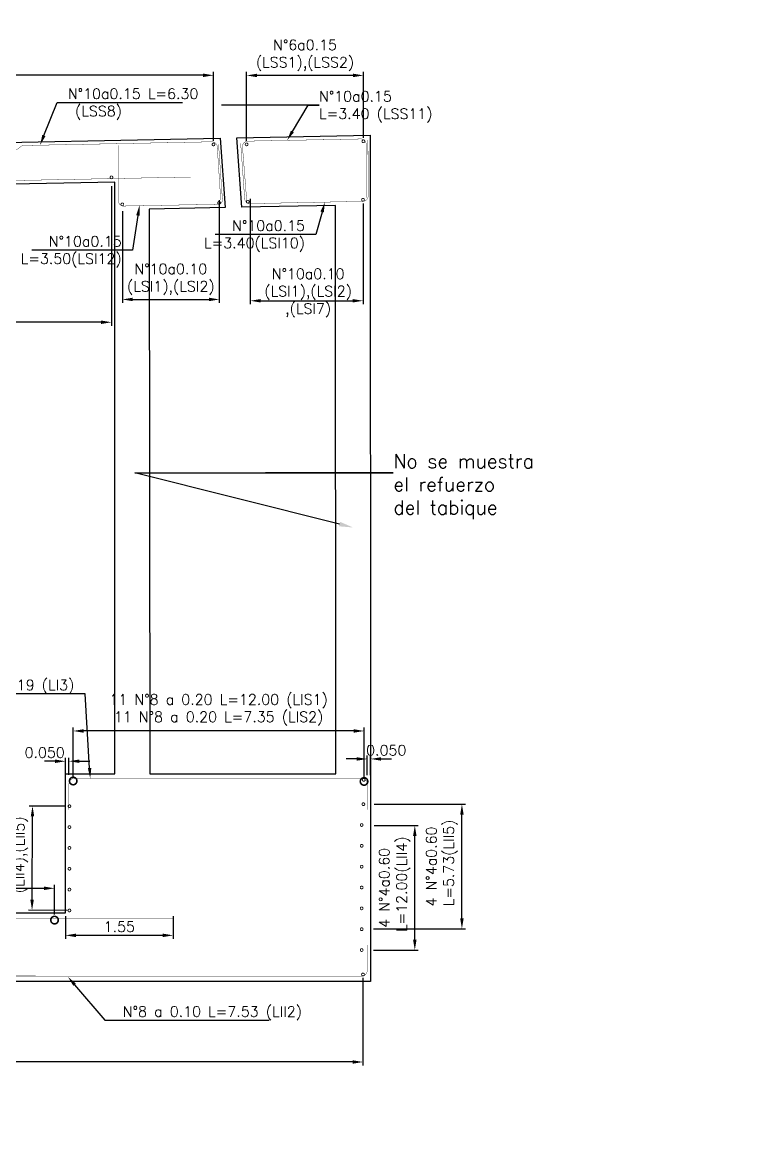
# Model space of a CAD drawing. Header units: metres. Extents: x 1080594 to 1081411, y 976871 to 977162.
# Drawn here: x 1081174.27 to 1081184.54, y 977090.35 to 977106.36 of the extents above; entities that cross this region are included whole.
import ezdxf
from ezdxf import colors
from ezdxf.entities.mleader import LeaderData, LeaderLine
from ezdxf.math import Vec2, Vec3

# ---------------------------------------------------------------- set-up
doc = ezdxf.new("R2010")
doc.units = ezdxf.units.M
doc.header["$LTSCALE"] = 25.4
doc.linetypes.add('DASHDOT', pattern=[1, 0.5, -0.25, 0, -0.25])
for name, color, linetype in [('CONTRAPESO', 3, 'Continuous'), ('DIMCONTRAPESO', 1, 'Continuous'), ('EJE-D', 11, 'DASHDOT'), ('REF', 6, 'Continuous')]:
    doc.layers.add(name, color=color, linetype=linetype)
doc.layers.add('COTA', color=1, linetype='Continuous', lineweight=30)
doc.layers.add('COTACIM', color=20, linetype='Continuous', lineweight=5)
doc.styles.add('romans', font='romans.shx')
doc.dimstyles.new('Copy 75', dxfattribs={"dimtxt": 0.15, "dimasz": 0.15, "dimexe": 0.05, "dimexo": 0.05, "dimgap": 0.05, "dimtad": 1, "dimzin": 0, "dimdsep": 46, "dimtxsty": 'romans', "dimcen": 0.002, "dimclrd": 1, "dimclre": 1, "dimclrt": 3, "dimadec": 4, "dimazin": 0, "dimtfac": 1, "dimtofl": 0, "dimtmove": 1, "dimatfit": 3, "dimfxl": 1, "dimtolj": 1, "dimtzin": 0, "dimarcsym": 1})

# ---------------------------------------------------------------- blocks, each defined once
blk = doc.blocks.new('*D648')
at = {"layer": 'COTA', "color": 1, "lineweight": -2, "transparency": 16777216}
for p, q in [((1081165.836980161, 977103.8827834363), (1081165.836980161, 977101.9919630118)), ((1081175.557032735, 977104.0003830236), (1081175.557032735, 977101.9919630118)), ((1081175.407032735, 977102.0419630118), (1081165.98698016, 977102.0419630118))]:
    blk.add_line(p, q, dxfattribs=at)
at = {"layer": 'COTA', "color": 1, "transparency": 16777216}
for points in [[(1081165.98698016, 977102.0669630119), (1081165.98698016, 977102.0169630118), (1081165.836980161, 977102.0419630118)], [(1081175.407032735, 977102.0669630119), (1081175.407032735, 977102.0169630118), (1081175.557032735, 977102.0419630118)]]:
    blk.add_solid(points, dxfattribs=at)
at = {"layer": 'Defpoints', "color": 0, "transparency": 16777216}
for p in [(1081175.557032735, 977104.0503830237), (1081165.836980161, 977103.9327834364), (1081165.836980161, 977102.0419630118)]:
    blk.add_point(p, dxfattribs=at)
at = {"layer": 'COTA', "color": 3, "transparency": 16777216, "insert": (1081170.697006448, 977102.2062487261), "char_height": 0.15, "attachment_point": 5, "style": 'romans'}
blk.add_mtext('\\A1;114 N°8 a 0.15L=12.00 (LSI13)', dxfattribs=at)
blk = doc.blocks.new('*D649')
at = {"layer": 'COTA', "color": 1, "lineweight": -2, "transparency": 16777216}
for p, q in [((1081164.355591971, 977104.3987307097), (1081164.355591971, 977105.6467451412)), ((1081177.025418404, 977104.6519768654), (1081177.025418404, 977105.6467451412)), ((1081176.875418404, 977105.5967451412), (1081164.505591971, 977105.5967451412))]:
    blk.add_line(p, q, dxfattribs=at)
at = {"layer": 'COTA', "color": 1, "transparency": 16777216}
for points in [[(1081164.505591971, 977105.6217451412), (1081164.505591971, 977105.5717451412), (1081164.355591971, 977105.5967451412)], [(1081176.875418404, 977105.6217451412), (1081176.875418404, 977105.5717451412), (1081177.025418404, 977105.5967451412)]]:
    blk.add_solid(points, dxfattribs=at)
at = {"layer": 'Defpoints', "color": 0, "transparency": 16777216}
for p in [(1081164.355591971, 977105.5967451412), (1081177.025418404, 977104.6019768653), (1081164.355591971, 977104.3487307096)]:
    blk.add_point(p, dxfattribs=at)
at = {"layer": 'COTA', "color": 3, "transparency": 16777216, "insert": (1081170.690505187, 977105.7610308555), "char_height": 0.15, "attachment_point": 5, "style": 'romans'}
blk.add_mtext('\\A1;115 N°6 a 0.15 (LSS1),(LSS2)', dxfattribs=at)
blk = doc.blocks.new('*D662')
at = {"layer": 'COTA', "color": 1, "lineweight": -2, "transparency": 16777216}
for p, q in [((1081177.502361016, 977104.6526551311), (1081177.502361016, 977105.644925266)), ((1081179.183367409, 977104.6967423817), (1081179.183367409, 977105.644925266)), ((1081179.033367409, 977105.594925266), (1081177.652361016, 977105.594925266))]:
    blk.add_line(p, q, dxfattribs=at)
at = {"layer": 'COTA', "color": 1, "transparency": 16777216}
for points in [[(1081177.652361016, 977105.619925266), (1081177.652361016, 977105.569925266), (1081177.502361016, 977105.594925266)], [(1081179.033367409, 977105.619925266), (1081179.033367409, 977105.569925266), (1081179.183367409, 977105.594925266)]]:
    blk.add_solid(points, dxfattribs=at)
at = {"layer": 'Defpoints', "color": 0, "transparency": 16777216}
for p in [(1081177.502361016, 977105.594925266), (1081177.502361016, 977104.602655131), (1081179.183367409, 977104.6467423816)]:
    blk.add_point(p, dxfattribs=at)
at = {"layer": 'COTA', "color": 3, "transparency": 16777216, "insert": (1081178.342864213, 977105.8842109803), "char_height": 0.15, "attachment_point": 5, "style": 'romans'}
blk.add_mtext('\\A1;N°6a0.15\\P(LSS1),(LSS2)', dxfattribs=at)
blk = doc.blocks.new('*D619')
at = {"layer": 'Defpoints', "color": 0, "transparency": 16777216}
for p in [(1081179.286980596, 977094.796887568), (1081179.92283623, 977094.796887568), (1081179.280630596, 977093.0026706555)]:
    blk.add_point(p, dxfattribs=at)
at = {"layer": 'DIMCONTRAPESO', "color": 1, "lineweight": -2, "transparency": 16777216}
for p, q in [((1081179.336980596, 977094.796887568), (1081179.97283623, 977094.796887568)), ((1081179.92283623, 977093.1526706555), (1081179.92283623, 977094.646887568)), ((1081179.330630596, 977093.0026706555), (1081179.97283623, 977093.0026706555))]:
    blk.add_line(p, q, dxfattribs=at)
at = {"layer": 'DIMCONTRAPESO', "color": 1, "transparency": 16777216}
for points in [[(1081179.89783623, 977094.646887568), (1081179.94783623, 977094.646887568), (1081179.92283623, 977094.796887568)], [(1081179.89783623, 977093.1526706555), (1081179.94783623, 977093.1526706555), (1081179.92283623, 977093.0026706555)]]:
    blk.add_solid(points, dxfattribs=at)
at = {"layer": 'DIMCONTRAPESO', "color": 3, "transparency": 16777216, "insert": (1081179.633550516, 977093.8997791117), "char_height": 0.15, "attachment_point": 5, "rotation": 90, "style": 'romans'}
blk.add_mtext('\\A1;4 N°4a0.60\\P L=12.00(LII4)', dxfattribs=at)
blk = doc.blocks.new('*D620')
at = {"layer": 'Defpoints', "color": 0, "transparency": 16777216}
for p in [(1081179.286583937, 977095.1038016861), (1081180.600879565, 977095.1038016861), (1081179.280233937, 977093.3095847736)]:
    blk.add_point(p, dxfattribs=at)
at = {"layer": 'DIMCONTRAPESO', "color": 1, "lineweight": -2, "transparency": 16777216}
for p, q in [((1081179.336583937, 977095.1038016861), (1081180.650879565, 977095.1038016861)), ((1081180.600879565, 977093.4595847736), (1081180.600879565, 977094.9538016861)), ((1081179.330233937, 977093.3095847736), (1081180.650879565, 977093.3095847736))]:
    blk.add_line(p, q, dxfattribs=at)
at = {"layer": 'DIMCONTRAPESO', "color": 1, "transparency": 16777216}
for points in [[(1081180.575879565, 977094.9538016861), (1081180.625879565, 977094.9538016861), (1081180.600879565, 977095.1038016861)], [(1081180.575879565, 977093.4595847736), (1081180.625879565, 977093.4595847736), (1081180.600879565, 977093.3095847736)]]:
    blk.add_solid(points, dxfattribs=at)
at = {"layer": 'DIMCONTRAPESO', "color": 3, "transparency": 16777216, "insert": (1081180.311593851, 977094.2066932298), "char_height": 0.15, "attachment_point": 5, "rotation": 90, "style": 'romans'}
blk.add_mtext('\\A1;4 N°4a0.60\\P L=5.73(LII5)', dxfattribs=at)
blk = doc.blocks.new('*D622')
at = {"layer": 'COTA', "color": 1, "lineweight": -2, "transparency": 16777216}
for p, q in [((1081177.554725263, 977103.8188965403), (1081177.554682912, 977102.3007645247)), ((1081179.178371608, 977103.753390888), (1081179.178331082, 977102.3007192295)), ((1081177.704684307, 977102.3507603401), (1081179.028332478, 977102.3507234141))]:
    blk.add_line(p, q, dxfattribs=at)
at = {"layer": 'COTA', "color": 1, "transparency": 16777216}
for points in [[(1081177.704685004, 977102.3757603401), (1081177.704683609, 977102.3257603401), (1081177.554684307, 977102.3507645248)], [(1081179.028333175, 977102.3757234141), (1081179.02833178, 977102.3257234141), (1081179.178332477, 977102.3507192296)]]:
    blk.add_solid(points, dxfattribs=at)
at = {"layer": 'Defpoints', "color": 0, "transparency": 16777216}
for p in [(1081177.554726658, 977103.8688965404), (1081179.178373003, 977103.803390888), (1081179.178332477, 977102.3507192296)]:
    blk.add_point(p, dxfattribs=at)
at = {"layer": 'COTA', "color": 3, "transparency": 16777216, "insert": (1081178.388227666, 977102.4637181953), "char_height": 0.15, "attachment_point": 5, "rotation": 359.9984016090018, "style": 'romans'}
blk.add_mtext('\\A1;N°10a0.10\\P(LSI1),(LSI2)\\P,(LSI7)', dxfattribs=at)
blk = doc.blocks.new('*D623')
at = {"layer": 'COTA', "color": 1, "lineweight": -2, "transparency": 16777216}
for p, q in [((1081177.109266439, 977103.7982748011), (1081177.109225206, 977102.3202390376)), ((1081175.713739369, 977103.6410002322), (1081175.713702525, 977102.3202779688)), ((1081175.86370392, 977102.3702737843), (1081176.959226601, 977102.3702432222))]:
    blk.add_line(p, q, dxfattribs=at)
at = {"layer": 'COTA', "color": 1, "transparency": 16777216}
for points in [[(1081175.863704617, 977102.3952737843), (1081175.863703222, 977102.3452737842), (1081175.71370392, 977102.3702779688)], [(1081176.959227298, 977102.3952432222), (1081176.959225903, 977102.3452432222), (1081177.109226601, 977102.3702390377)]]:
    blk.add_solid(points, dxfattribs=at)
at = {"layer": 'Defpoints', "color": 0, "transparency": 16777216}
for p in [(1081177.109267834, 977103.8482748012), (1081175.713740764, 977103.6910002321), (1081177.109226601, 977102.3702390377)]:
    blk.add_point(p, dxfattribs=at)
at = {"layer": 'COTA', "color": 3, "transparency": 16777216, "insert": (1081176.41147333, 977102.6595442174), "char_height": 0.15, "attachment_point": 5, "rotation": 359.9984016090018, "style": 'romans'}
blk.add_mtext('\\A1;N°10a0.10\\P(LSI1),(LSI2)', dxfattribs=at)
blk = doc.blocks.new('*D599')
at = {"layer": 'Defpoints', "color": 0, "transparency": 16777216}
for p in [(1081174.895619004, 977093.540410175), (1081176.44539876, 977093.5400484762), (1081174.895619004, 977093.2155524548)]:
    blk.add_point(p, dxfattribs=at)
at = {"layer": 'EJE-D', "color": 1, "lineweight": -2, "transparency": 16777216}
for p, q in [((1081174.895619004, 977093.4904101749), (1081174.895619004, 977093.1655524548)), ((1081176.44539876, 977093.4900484761), (1081176.44539876, 977093.1655524548)), ((1081176.29539876, 977093.2155524548), (1081175.045619004, 977093.2155524548))]:
    blk.add_line(p, q, dxfattribs=at)
at = {"layer": 'EJE-D', "color": 1, "transparency": 16777216}
for points in [[(1081175.045619004, 977093.2405524548), (1081175.045619004, 977093.1905524548), (1081174.895619004, 977093.2155524548)], [(1081176.29539876, 977093.2405524548), (1081176.29539876, 977093.1905524548), (1081176.44539876, 977093.2155524548)]]:
    blk.add_solid(points, dxfattribs=at)
at = {"layer": 'EJE-D', "color": 3, "transparency": 16777216, "insert": (1081175.670508882, 977093.3405524548), "char_height": 0.15, "attachment_point": 5, "style": 'romans'}
blk.add_mtext('\\A1;1.55', dxfattribs=at)
blk = doc.blocks.new('*D600')
at = {"layer": 'COTA', "color": 1, "lineweight": -2, "transparency": 16777216}
for p, q in [((1081174.745619004, 977095.7223957202), (1081174.595619004, 977095.7223957202)), ((1081174.895619004, 977095.524474158), (1081174.895619004, 977095.7723957202)), ((1081174.945771377, 977095.5244670216), (1081174.945771377, 977095.7723957202)), ((1081175.095771377, 977095.7223957202), (1081175.245771377, 977095.7223957202))]:
    blk.add_line(p, q, dxfattribs=at)
at = {"layer": 'COTA', "color": 1, "transparency": 16777216}
for points in [[(1081174.745619004, 977095.7473957202), (1081174.745619004, 977095.6973957202), (1081174.895619004, 977095.7223957202)], [(1081175.095771377, 977095.7473957202), (1081175.095771377, 977095.6973957202), (1081174.945771377, 977095.7223957202)]]:
    blk.add_solid(points, dxfattribs=at)
at = {"layer": 'Defpoints', "color": 0, "transparency": 16777216}
for p in [(1081174.895619004, 977095.7223957202), (1081174.895619004, 977095.4744741579), (1081174.945771377, 977095.4744670215)]:
    blk.add_point(p, dxfattribs=at)
at = {"layer": 'COTA', "color": 3, "transparency": 16777216, "insert": (1081174.595619004, 977095.8473957202), "char_height": 0.15, "attachment_point": 5, "style": 'romans'}
blk.add_mtext('\\A1;0.050', dxfattribs=at)
blk = doc.blocks.new('*D601')
at = {"layer": 'COTA', "color": 1, "lineweight": -2, "transparency": 16777216}
for p, q in [((1081179.086828222, 977095.7553969872), (1081178.936828222, 977095.7553969872)), ((1081179.236828222, 977095.5238805575), (1081179.236828222, 977095.8053969872)), ((1081179.286980595, 977095.5238734211), (1081179.286980595, 977095.8053969872)), ((1081179.436980595, 977095.7553969872), (1081179.586980595, 977095.7553969872))]:
    blk.add_line(p, q, dxfattribs=at)
at = {"layer": 'COTA', "color": 1, "transparency": 16777216}
for points in [[(1081179.086828222, 977095.7803969872), (1081179.086828222, 977095.7303969872), (1081179.236828222, 977095.7553969872)], [(1081179.436980595, 977095.7803969872), (1081179.436980595, 977095.7303969872), (1081179.286980595, 977095.7553969872)]]:
    blk.add_solid(points, dxfattribs=at)
at = {"layer": 'Defpoints', "color": 0, "transparency": 16777216}
for p in [(1081179.236828222, 977095.7553969872), (1081179.236828222, 977095.4738805575), (1081179.286980595, 977095.4738734211)]:
    blk.add_point(p, dxfattribs=at)
at = {"layer": 'COTA', "color": 3, "transparency": 16777216, "insert": (1081179.511980595, 977095.8803969872), "char_height": 0.15, "attachment_point": 5, "style": 'romans'}
blk.add_mtext('\\A1;0.050', dxfattribs=at)
blk = doc.blocks.new('*U591')
at = {"layer": 'REF', "ltscale": 0.1, "const_width": 0.04}
blk.add_lwpolyline([(-0.00634999992325902, 0, 1), (0.00634999992325902, 0, 1)], format="xyb", close=True, dxfattribs=at)
blk = doc.blocks.new('*U592')
at = {"layer": 'COTA', "color": 0, "linetype": 'ByBlock', "lineweight": -2, "transparency": 16777216}
for p in [(9.184850993605148e-17, 1.5), (7.347880794884119e-17, 1.2), (5.510910596163089e-17, 0.8999999999999999), (3.673940397442059e-17, 0.6), (1.83697019872103e-17, 0.3), (0, 0)]:
    blk.add_blockref('*U591', p, dxfattribs=at)
blk = doc.blocks.new('*D603')
at = {"layer": 'Defpoints', "color": 0, "transparency": 16777216}
for p in [(1081174.420916795, 977095.0776882633), (1081174.943181369, 977095.0752921097), (1081174.968181368, 977093.5752921096)]:
    blk.add_point(p, dxfattribs=at)
at = {"layer": 'DIMCONTRAPESO', "color": 1, "lineweight": -2, "transparency": 16777216}
for p, q in [((1081174.893181895, 977095.0755215078), (1081174.370917321, 977095.0779176612)), ((1081174.41472365, 977093.7278329562), (1081174.420228601, 977094.927689842)), ((1081174.918181895, 977093.5755215075), (1081174.364035982, 977093.5780639328))]:
    blk.add_line(p, q, dxfattribs=at)
at = {"layer": 'DIMCONTRAPESO', "color": 1, "transparency": 16777216}
for points in [[(1081174.395228865, 977094.9278045408), (1081174.445228338, 977094.9275751429), (1081174.420916795, 977095.0776882633)], [(1081174.389723913, 977093.7279476551), (1081174.439723387, 977093.7277182572), (1081174.414035456, 977093.5778345349)]]:
    blk.add_solid(points, dxfattribs=at)
at = {"layer": 'DIMCONTRAPESO', "color": 3, "transparency": 16777216, "insert": (1081174.128170996, 977094.3241937623), "char_height": 0.15, "attachment_point": 5, "rotation": 89.73712841531365, "style": 'romans'}
blk.add_mtext('\\A1;5N°4a0.30\\P (LII4),(LII5)', dxfattribs=at)
blk = doc.blocks.new('*D604')
at = {"layer": 'Defpoints', "color": 0, "transparency": 16777216}
for p in [(1081162.205099182, 977092.653746694), (1081179.177066588, 977092.6531530935), (1081162.205099182, 977091.3929966148)]:
    blk.add_point(p, dxfattribs=at)
at = {"layer": 'DIMCONTRAPESO', "color": 1, "lineweight": -2, "transparency": 16777216}
for p, q in [((1081162.205099182, 977092.6037466939), (1081162.205099182, 977091.3429966148)), ((1081179.177066588, 977092.6031530935), (1081179.177066588, 977091.3429966148)), ((1081179.027066588, 977091.3929966148), (1081162.355099182, 977091.3929966148))]:
    blk.add_line(p, q, dxfattribs=at)
at = {"layer": 'DIMCONTRAPESO', "color": 1, "transparency": 16777216}
for points in [[(1081162.355099182, 977091.4179966148), (1081162.355099182, 977091.3679966148), (1081162.205099182, 977091.3929966148)], [(1081179.027066588, 977091.4179966148), (1081179.027066588, 977091.3679966148), (1081179.177066588, 977091.3929966148)]]:
    blk.add_solid(points, dxfattribs=at)
at = {"layer": 'DIMCONTRAPESO', "color": 3, "transparency": 16777216, "insert": (1081170.691082885, 977091.6965680433), "char_height": 0.15, "attachment_point": 5, "style": 'romans'}
blk.add_mtext('\\A1; N°8 a 0.20 L=12.00 (LII1)\\P N°8 a 0.20 L=7.35 (LII3) ', dxfattribs=at)
blk = doc.blocks.new('*D606')
at = {"layer": 'Defpoints', "color": 0, "transparency": 16777216}
for p in [(1081175.006031533, 977096.1582017087), (1081175.006031533, 977095.4383624719), (1081179.192269962, 977095.4315364368)]:
    blk.add_point(p, dxfattribs=at)
at = {"layer": 'DIMCONTRAPESO', "color": 1, "lineweight": -2, "transparency": 16777216}
for p, q in [((1081175.006031533, 977095.4883624719), (1081175.006031533, 977096.2082017087)), ((1081179.192269962, 977095.4815364368), (1081179.192269962, 977096.2082017087)), ((1081179.042269962, 977096.1582017087), (1081175.156031533, 977096.1582017087))]:
    blk.add_line(p, q, dxfattribs=at)
at = {"layer": 'DIMCONTRAPESO', "color": 1, "transparency": 16777216}
for points in [[(1081175.156031533, 977096.1832017087), (1081175.156031533, 977096.1332017087), (1081175.006031533, 977096.1582017087)], [(1081179.042269962, 977096.1832017087), (1081179.042269962, 977096.1332017087), (1081179.192269962, 977096.1582017087)]]:
    blk.add_solid(points, dxfattribs=at)
at = {"layer": 'DIMCONTRAPESO', "color": 3, "transparency": 16777216, "insert": (1081177.099150747, 977096.4617731372), "char_height": 0.15, "attachment_point": 5, "style": 'romans'}
blk.add_mtext('\\A1;11 N°8 a 0.20 L=12.00 (LIS1)\\P11 N°8 a 0.20 L=7.35 (LIS2) ', dxfattribs=at)
blk = doc.blocks.new('*D595')
at = {"layer": 'Defpoints', "color": 0, "transparency": 16777216}
for p in [(1081174.895619004, 977093.540410175), (1081176.44539876, 977093.5400484762), (1081174.895619004, 977093.2155524548)]:
    blk.add_point(p, dxfattribs=at)
at = {"layer": 'EJE-D', "color": 1, "lineweight": -2, "transparency": 16777216}
for p, q in [((1081174.895619004, 977093.4904101749), (1081174.895619004, 977093.1655524548)), ((1081176.44539876, 977093.4900484761), (1081176.44539876, 977093.1655524548)), ((1081176.29539876, 977093.2155524548), (1081175.045619004, 977093.2155524548))]:
    blk.add_line(p, q, dxfattribs=at)
at = {"layer": 'EJE-D', "color": 1, "transparency": 16777216}
for points in [[(1081175.045619004, 977093.2405524548), (1081175.045619004, 977093.1905524548), (1081174.895619004, 977093.2155524548)], [(1081176.29539876, 977093.2405524548), (1081176.29539876, 977093.1905524548), (1081176.44539876, 977093.2155524548)]]:
    blk.add_solid(points, dxfattribs=at)
at = {"layer": 'EJE-D', "color": 3, "transparency": 16777216, "insert": (1081175.670508882, 977093.3405524548), "char_height": 0.15, "attachment_point": 5, "style": 'romans'}
blk.add_mtext('\\A1;1.55', dxfattribs=at)
blk = doc.blocks.new('*D596')
at = {"layer": 'Defpoints', "color": 0, "transparency": 16777216}
for p in [(1081174.737892454, 977093.8930379297), (1081166.638354545, 977093.4682582574), (1081174.737892454, 977093.4653852663)]:
    blk.add_point(p, dxfattribs=at)
at = {"layer": 'EJE-D', "color": 1, "lineweight": -2, "transparency": 16777216}
for p, q in [((1081166.638354545, 977093.5182582574), (1081166.638354545, 977093.9430379297)), ((1081174.737892454, 977093.5153852664), (1081174.737892454, 977093.9430379297)), ((1081166.788354545, 977093.8930379297), (1081174.587892455, 977093.8930379297))]:
    blk.add_line(p, q, dxfattribs=at)
at = {"layer": 'EJE-D', "color": 1, "transparency": 16777216}
for points in [[(1081166.788354545, 977093.9180379297), (1081166.788354545, 977093.8680379296), (1081166.638354545, 977093.8930379297)], [(1081174.587892455, 977093.9180379297), (1081174.587892455, 977093.8680379296), (1081174.737892454, 977093.8930379297)]]:
    blk.add_solid(points, dxfattribs=at)
at = {"layer": 'EJE-D', "color": 3, "transparency": 16777216, "insert": (1081170.6881235, 977094.0573236439), "char_height": 0.15, "attachment_point": 5, "style": 'romans'}
blk.add_mtext('\\A1;83 N°8 a 0.10 L=7.45 (LIS5)', dxfattribs=at)

msp = doc.modelspace()

# ---------------------------------------------------------------- linework, layer by layer
at = {"layer": 'CONTRAPESO'}
for points in [[(1081178.786927585, 977095.540410175), (1081178.78036738, 977103.7240055029), (1081177.4329487, 977103.6970571293), (1081177.361136021, 977104.6958208557), (1081179.280110908, 977104.7342003534), (1081179.28698016, 977095.540410175), (1081179.286980595, 977095.5398165745), (1081179.286980378, 977092.5519133746), (1081162.106979943, 977092.552506975), (1081162.10698016, 977095.540410175), (1081162.10698016, 977095.540410175), (1081162.10698016, 977104.3907377386), (1081164.022356244, 977104.4290452602), (1081163.95033673, 977103.42740489), (1081162.606784238, 977103.4005338401), (1081162.60698016, 977095.5404101751), (1081165.286927585, 977095.540410175), (1081165.286927585, 977095.540410175), (1081165.285765221, 977103.4541134598), (1081164.191302828, 977103.4322242119)], [(1081164.191302828, 977103.4322242119), (1081164.263322342, 977104.4338645822), (1081177.120861962, 977104.6910153745), (1081177.192674641, 977103.6922516482), (1081176.101386397, 977103.6704258833), (1081176.10698016, 977095.5404101751), (1081178.786927585, 977095.540410175), (1081178.786927585, 977095.540410175)], [(1081174.895619004, 977093.540410175), (1081174.895619004, 977095.540410175), (1081175.606896633, 977095.540410175), (1081175.606865681, 977104.060615461), (1081165.785511148, 977103.8641883703), (1081165.786245654, 977095.540410175), (1081166.498341316, 977095.540410175), (1081166.498341316, 977093.540410175), (1081174.895619004, 977093.540410175)]]:
    msp.add_lwpolyline(points, dxfattribs=at)
at = {"layer": 'REF', "ltscale": 0.1}
for points, const_width in [([(1081179.221943007, 977103.8369555862), (1081179.222185965, 977104.6044174925, 0.4306397236984851), (1081179.145778402, 977104.6805642024), (1081177.516408098, 977104.6491140734, 0.3701617150848962), (1081177.44220479, 977104.5767898561), (1081177.503196045, 977103.7978994797)], 0.004999999999999999), ([(1081172.204613985, 977104.4857718343), (1081174.205411145, 977104.5345254493), (1081174.275283083, 977104.5858516772), (1081177.002286966, 977104.6396189381, -0.4142471883168138), (1081177.079813051, 977104.5651673942), (1081177.129936413, 977103.8000233988)], 0.004999999999999999), ([(1081175.65686852, 977104.5904501413), (1081175.65686852, 977103.7877269154, 0.4072192102190493), (1081175.734022971, 977103.7147702691), (1081177.090202032, 977103.740212195, 0.4684548895980308), (1081177.15380603, 977103.8133445021), (1081177.098390141, 977104.6031395153)], 0.005), ([(1081179.248644228, 977104.6637822257), (1081179.251730275, 977103.8616036985, -0.4204172656185837), (1081179.177347195, 977103.7824628011), (1081177.551639784, 977103.7494409502, -0.407919238702359), (1081177.474603808, 977103.8149122954), (1081177.41702174, 977104.6157580774)], 0.005), ([(1081179.237029956, 977095.0243416606), (1081179.237025, 977095.3983416605, 0.414213562373095), (1081179.161023993, 977095.4743406534), (1081175.02176424, 977095.4744741579, 0.4141860566526949), (1081174.945771377, 977095.3984741583), (1081174.945771377, 977095.0244670216)], 0.004999999999999999), ([(1081172.186040484, 977092.6808870031), (1081173.739660931, 977092.6808870031), (1081173.810553839, 977092.6309804411), (1081179.16096275, 977092.6294932658, 0.414282338146615), (1081179.236980595, 977092.7054932637), (1081179.236980595, 977093.079475416)], 0.005)]:
    msp.add_lwpolyline(points, format="xyb", dxfattribs=dict(at, const_width=const_width))
for points, const_width in [([(1081179.189717409, 977104.6467423816, -1), (1081179.177017409, 977104.6467423816, -1)], 0.04), ([(1081177.031768404, 977104.6019768653, -1), (1081177.019068404, 977104.6019768653, -1)], 0.04), ([(1081177.508711016, 977104.602655131, -1), (1081177.496011016, 977104.602655131, -1)], 0.04), ([(1081175.563382735, 977104.1276351624, -1), (1081175.550682735, 977104.1276351624, -1)], 0.04), ([(1081175.70727832, 977103.7384673735, 1), (1081175.71997832, 977103.7384673735, 1)], 0.04), ([(1081177.099187975, 977103.7600895754, 1), (1081177.111887975, 977103.7600895754, 1)], 0.04), ([(1081177.525585948, 977103.7775687008, -1), (1081177.512885948, 977103.7775687008, -1)], 0.04), ([(1081179.183683322, 977103.805625516, -1), (1081179.170983322, 977103.805625516, -1)], 0.04), ([(1081174.994601533, 977095.4383624718, 1), (1081175.017461533, 977095.4383624718, 1)], 0.108), ([(1081179.180839962, 977095.4315364369, 1), (1081179.203699961, 977095.4315364369, 1)], 0.108), ([(1081179.194839314, 977095.4544502782, -1), (1081179.182139314, 977095.4544502782, -1)], 0.04), ([(1081179.194839314, 977095.4544502782, -1), (1081179.182139314, 977095.4544502782, -1)], 0.04), ([(1081179.176903721, 977095.1043952864, 1), (1081179.189603721, 977095.1043952864, 1)], 0.04), ([(1081179.151903722, 977094.8043952865, 1), (1081179.164603721, 977094.8043952865, 1)], 0.04), ([(1081179.151903722, 977094.5043952864, 1), (1081179.164603721, 977094.5043952864, 1)], 0.04), ([(1081179.151903722, 977094.2043952864, 1), (1081179.164603721, 977094.2043952864, 1)], 0.04), ([(1081179.151903722, 977093.9043952865, 1), (1081179.164603721, 977093.9043952865, 1)], 0.04), ([(1081179.151903722, 977093.6043952864, 1), (1081179.164603721, 977093.6043952864, 1)], 0.04), ([(1081174.726178911, 977093.4358829067, 1), (1081174.74903891, 977093.4358829067, 1)], 0.108), ([(1081179.151903722, 977093.3043952865, 1), (1081179.164603721, 977093.3043952865, 1)], 0.04), ([(1081179.151903722, 977093.0043952864, 1), (1081179.164603721, 977093.0043952864, 1)], 0.04), ([(1081179.183416588, 977092.6531530935, -1), (1081179.170716588, 977092.6531530935, -1)], 0.04)]:
    msp.add_lwpolyline(points, format="xyb", close=True, dxfattribs=dict(at, const_width=const_width))
at = {"layer": 'REF', "ltscale": 0.1, "const_width": 0.005}
for points in [[(1081176.696384164, 977104.1325278236), (1081164.697576157, 977103.8929016173)], [(1081176.44539876, 977093.4654779333), (1081169.941198269, 977093.4654779333)]]:
    msp.add_lwpolyline(points, dxfattribs=at)

# ---------------------------------------------------------------- block references
at = {"layer": 'COTA', "color": 2}
msp.add_blockref('*U592', (1081174.952064321, 977093.5745981302), dxfattribs=at)

# ---------------------------------------------------------------- dimensions: what is measured, and where the dimension line sits
at = {"layer": 'COTA'}
for base, p1, p2, text, picture, middle in [((1081164.355591971, 977105.5967451412), (1081177.025418404, 977104.6019768653), (1081164.355591971, 977104.3487307096), '115 N°6 a 0.15 (LSS1),(LSS2)', '*D649', (1081170.690505187, 977105.7610308555)), ((1081165.836980161, 977102.0419630118), (1081175.557032735, 977104.0503830237), (1081165.836980161, 977103.9327834364), '114 N°8 a 0.15L=12.00 (LSI13)', '*D648', (1081170.697006448, 977102.2062487261))]:
    dim = msp.add_linear_dim(base=base, p1=p1, p2=p2, angle=180, text=text, dimstyle='Copy 75', dxfattribs=at)
    dim.commit()
    dim.dimension.update_dxf_attribs({"geometry": picture, "text_midpoint": middle})
for base, p1, p2, angle, text, picture, middle in [((1081177.502361016, 977105.594925266), (1081179.183367409, 977104.6467423816), (1081177.502361016, 977104.602655131), 180, 'N°6a0.15\\P(LSS1),(LSS2)', '*D662', (1081178.342864213, 977105.594925266)), ((1081177.109226601, 977102.3702390377), (1081175.713740764, 977103.6910002322), (1081177.109267834, 977103.8482748012), 359.9984016090017, 'N°10a0.10\\P(LSI1),(LSI2)', '*D623', (1081176.411465259, 977102.3702585032)), ((1081179.178332477, 977102.3507192296), (1081177.554726658, 977103.8688965404), (1081179.178373003, 977103.803390888), 359.9984016090017, 'N°10a0.10\\P(LSI1),(LSI2)\\P,(LSI7)', '*D622', (1081178.38821571, 977102.0351467669))]:
    dim = msp.add_linear_dim(base=base, p1=p1, p2=p2, angle=angle, text=text, dimstyle='Copy 75', dxfattribs=at)
    dim.commit()
    dim.dimension.update_dxf_attribs({"geometry": picture, "text_midpoint": middle, "dimtype": 160})
at = {"layer": 'COTA', "color": 2}
for base, p1, p2, picture, middle in [((1081174.895619004, 977095.7223957202), (1081174.945771377, 977095.4744670215), (1081174.895619004, 977095.4744741579), '*D600', (1081174.595619004, 977095.7223957202)), ((1081179.236828222, 977095.7553969872), (1081179.286980595, 977095.4738734211), (1081179.236828222, 977095.4738805575), '*D601', (1081179.511980595, 977095.7553969872))]:
    dim = msp.add_linear_dim(base=base, p1=p1, p2=p2, angle=180, dimstyle='Copy 75', override={"dimdec": 3}, dxfattribs=at)
    dim.commit()
    dim.dimension.update_dxf_attribs({"geometry": picture, "text_midpoint": middle, "dimtype": 160})
at = {"layer": 'DIMCONTRAPESO', "color": 2}
for base, p1, p2, text, picture, middle in [((1081175.006031533, 977096.1582017087), (1081179.192269962, 977095.4315364368), (1081175.006031533, 977095.4383624719), '11 N°8 a 0.20 L=12.00 (LIS1)\\P11 N°8 a 0.20 L=7.35 (LIS2) ', '*D606', (1081177.099150747, 977096.4617731372)), ((1081162.205099182, 977091.3929966148), (1081179.177066588, 977092.6531530935), (1081162.205099182, 977092.653746694), ' N°8 a 0.20 L=12.00 (LII1)\\P N°8 a 0.20 L=7.35 (LII3) ', '*D604', (1081170.691082885, 977091.6965680433))]:
    dim = msp.add_linear_dim(base=base, p1=p1, p2=p2, text=text, dimstyle='Copy 75', dxfattribs=at)
    dim.commit()
    dim.dimension.update_dxf_attribs({"geometry": picture, "text_midpoint": middle})
at = {"layer": 'DIMCONTRAPESO'}
for base, p1, p2, angle, text, picture, middle in [((1081174.420916795, 977095.0776882633), (1081174.968181368, 977093.5752921097), (1081174.943181369, 977095.0752921097), 89.73712841531365, '5N°4a0.30\\P (LII4),(LII5)', '*D603', (1081174.417453666, 977094.3228665313)), ((1081180.600879565, 977095.1038016861), (1081179.280233937, 977093.3095847736), (1081179.286583937, 977095.1038016861), 90, '4 N°4a0.60\\P L=5.73(LII5)', '*D620', (1081180.600879565, 977094.2066932298)), ((1081179.92283623, 977094.796887568), (1081179.280630596, 977093.0026706555), (1081179.286980596, 977094.796887568), 90, '4 N°4a0.60\\P L=12.00(LII4)', '*D619', (1081179.92283623, 977093.8997791117))]:
    dim = msp.add_linear_dim(base=base, p1=p1, p2=p2, angle=angle, text=text, dimstyle='Copy 75', dxfattribs=at)
    dim.commit()
    dim.dimension.update_dxf_attribs({"geometry": picture, "text_midpoint": middle, "dimtype": 160})
at = {"layer": 'EJE-D', "color": 2}
dim = msp.add_linear_dim(base=(1081174.737892454, 977093.8930379297), p1=(1081166.638354545, 977093.4682582574), p2=(1081174.737892454, 977093.4653852663), text='83 N°8 a 0.10 L=7.45 (LIS5)', dimstyle='Copy 75', dxfattribs=at)
dim.commit()
dim.dimension.update_dxf_attribs({"geometry": '*D596', "text_midpoint": (1081170.6881235, 977094.0573236439)})
for picture in ['*D599', '*D595']:
    dim = msp.add_linear_dim(base=(1081174.895619004, 977093.2155524548), p1=(1081176.44539876, 977093.5400484762), p2=(1081174.895619004, 977093.540410175), dimstyle='Copy 75', dxfattribs=at)
    dim.commit()
    dim.dimension.update_dxf_attribs({"geometry": picture, "text_midpoint": (1081175.670508882, 977093.3405524548)})

# ---------------------------------------------------------------- leaders
at = {"layer": 'COTACIM'}
ml = msp.add_multileader_mtext('Standard', dxfattribs=at)
ml.set_content('\\A1;114 N°6 a 0.15 L=8.00 (LSS9)', color=3, style='romans')
ml.set_leader_properties(color=256)
ml.build(insert=Vec2(0, 0))
ml.multileader.update_dxf_attribs({"text_left_attachment_type": 6, "text_right_attachment_type": 6, "dogleg_length": 0.1560199508385566, "arrow_head_size": 0.15})
ctx = ml.context
ctx.base_point, ctx.char_height, ctx.arrow_head_size, ctx.landing_gap_size, ctx.plane_origin = Vec3(1081170.275216182, 977105.2110531379), 0.15, 0.15, 0, Vec3(1081172.597795699, 977104.1851888596)
ctx.left_attachment, ctx.right_attachment = 6, 6
notes = []
notes.append((ctx, [(0, (1, 1, 0), (1081170.119196231, 977105.2110531379), (1, 0), 0.1560199508385566, [(0, [(1081169.634904623, 977104.4903337368)], 0, [])])]))
ctx.mtext.insert, ctx.mtext.width, ctx.mtext.flow_direction = Vec3(1081170.275216182, 977105.4110531379), 4.864052230911328, 5
ml = msp.add_multileader_mtext('Standard', dxfattribs=at)
ml.set_content('N°10a0.15 L=6.30\\P{\\A1; (LSS8)}', color=3, style='romans')
ml.set_leader_properties(color=256)
ml.build(insert=Vec2(0, 0))
ml.multileader.update_dxf_attribs({"text_left_attachment_type": 6, "text_right_attachment_type": 6, "dogleg_length": 0.1560199508385566, "arrow_head_size": 0.15})
ctx = ml.context
ctx.base_point, ctx.char_height, ctx.arrow_head_size, ctx.landing_gap_size, ctx.plane_origin = Vec3(1081174.930616067, 977105.2067015729), 0.15, 0.15, 0, Vec3(1081177.253195585, 977104.1808372946)
ctx.left_attachment, ctx.right_attachment = 6, 6
notes.append((ctx, [(0, (1, 1, 0), (1081174.774596116, 977105.2067015729), (1, 0), 0.1560199508385566, [(0, [(1081174.529091185, 977104.5908559115)], 0, [])])]))
ctx.mtext.insert, ctx.mtext.width, ctx.mtext.flow_direction = Vec3(1081174.930616067, 977105.4067015728), 2.983074594289064, 5
ml = msp.add_multileader_mtext('Standard', dxfattribs=at)
ml.set_content('N°10a0.15\\PL=3.40{\\A1; (LSS11)}', color=3, style='romans')
ml.set_leader_properties(color=256)
ml.build(insert=Vec2(0, 0))
ml.multileader.update_dxf_attribs({"text_left_attachment_type": 6, "text_right_attachment_type": 6, "dogleg_length": 0.1560199508385566, "arrow_head_size": 0.15})
ctx = ml.context
ctx.base_point, ctx.char_height, ctx.arrow_head_size, ctx.landing_gap_size, ctx.plane_origin = Vec3(1081178.544695906, 977105.1686949872), 0.15, 0.15, 0, Vec3(1081177.860639652, 977104.480280479)
ctx.left_attachment, ctx.right_attachment = 6, 6
notes.append((ctx, [(0, (1, 1, 0), (1081178.388675956, 977105.1686949872), (1, 0), 0.1560199508385566, [(0, [(1081178.08504258, 977104.6600898643)], 0, [])])]))
ctx.mtext.insert, ctx.mtext.width, ctx.mtext.flow_direction = Vec3(1081178.544695906, 977105.3686949871), 1.974499561823905, 5
ml = msp.add_multileader_mtext('Standard', dxfattribs=at)
ml.set_content('N°10a0.15\\PL=3.50(LSI12)', color=3, style='romans')
ml.set_leader_properties(color=256)
ml.build(insert=Vec2(0, 0))
ml.multileader.update_dxf_attribs({"text_left_attachment_type": 6, "text_right_attachment_type": 6, "dogleg_length": 0.1560199508385566, "arrow_head_size": 0.15})
ctx = ml.context
ctx.base_point, ctx.char_height, ctx.arrow_head_size, ctx.landing_gap_size, ctx.plane_origin, ctx.plane_x_axis, ctx.plane_y_axis = Vec3(1081174.146980718, 977103.0819109455), 0.15, 0.15, 0, Vec3(1081175.961397595, 977098.6587010465), Vec3(0.9999999996108744, -2.789715435051243e-05), Vec3(2.789715435051243e-05, 0.9999999996108744)
ctx.left_attachment, ctx.right_attachment, ctx.text_align_type = 6, 6, 2
notes.append((ctx, [(0, (1, 1, 0), (1081175.860143526, 977103.081863153), (-0.9999999996108744, 2.789715435051243e-05), 0.1560199508385566, [(0, [(1081175.961538985, 977103.726659407)], 0, [])])]))
ctx.mtext.insert, ctx.mtext.text_direction, ctx.mtext.rotation, ctx.mtext.width, ctx.mtext.alignment, ctx.mtext.flow_direction = Vec3(1081175.704129154, 977103.2818675055), Vec3(0.9999999996108744, -2.789715435051243e-05), 6.283157410025233, 2.581570537062362, 3, 5
ml = msp.add_multileader_mtext('Standard', dxfattribs=at)
ml.set_content('N°10a0.15\\PL=3.40(LSI10)', color=3, style='romans')
ml.set_leader_properties(color=256)
ml.build(insert=Vec2(0, 0))
ml.multileader.update_dxf_attribs({"text_left_attachment_type": 6, "text_right_attachment_type": 6, "dogleg_length": 0.1560199508385566, "arrow_head_size": 0.15})
ctx = ml.context
ctx.base_point, ctx.char_height, ctx.arrow_head_size, ctx.landing_gap_size, ctx.plane_origin, ctx.plane_x_axis, ctx.plane_y_axis = Vec3(1081176.78526923, 977103.3071076305), 0.15, 0.15, 0, Vec3(1081178.629522716, 977098.704487465), Vec3(0.9999999996108744, -2.789715435051243e-05), Vec3(2.789715435051243e-05, 0.9999999996108744)
ctx.left_attachment, ctx.right_attachment, ctx.text_align_type = 6, 6, 2
notes.append((ctx, [(0, (1, 1, 0), (1081178.498432038, 977103.3070598381), (-0.9999999996108744, 2.789715435051243e-05), 0.1560199508385566, [(0, [(1081178.629664106, 977103.7724458256)], 0, [])])]))
ctx.mtext.insert, ctx.mtext.text_direction, ctx.mtext.rotation, ctx.mtext.width, ctx.mtext.alignment, ctx.mtext.flow_direction = Vec3(1081178.342417666, 977103.5070641906), Vec3(0.9999999996108744, -2.789715435051243e-05), 6.283157410025233, 2.182405574480072, 3, 5
ml = msp.add_multileader_mtext('Standard', dxfattribs=at)
ml.set_content('No se muestra\\Pel refuerzo \\Pdel tabique', color=3, style='romans')
ml.set_leader_properties(color=1)
ml.build(insert=Vec2(0, 0))
ml.multileader.update_dxf_attribs({"text_left_attachment_type": 6, "text_right_attachment_type": 6, "dogleg_length": 0, "arrow_head_size": 0.2})
ctx = ml.context
ctx.base_point, ctx.char_height, ctx.arrow_head_size, ctx.landing_gap_size, ctx.plane_origin = Vec3(1081179.613888025, 977099.8749302865), 0.2, 0.2, 0, Vec3(1081177.41441805, 977098.718834123)
ctx.left_attachment, ctx.right_attachment = 6, 6
notes.append((ctx, [(0, (1, 1, 0), (1081179.613888025, 977099.8749302865), (1, 0), 0, [(1, [(1081179.03441805, 977099.0874841784), (1081175.89512694, 977099.8749302865)], 0, [])])]))
ctx.mtext.insert, ctx.mtext.width, ctx.mtext.flow_direction = Vec3(1081179.613888025, 977100.1415969533), 4.928288388298824, 5
ml = msp.add_multileader_mtext('Standard', dxfattribs=at)
ml.set_content('\\A1;102 N°8 a 0.10 L=5.19 (LI3)', color=3, style='romans')
ml.set_leader_properties(color=256)
ml.build(insert=Vec2(0, 0))
ml.multileader.update_dxf_attribs({"text_left_attachment_type": 6, "text_right_attachment_type": 6, "dogleg_length": 0.1560199508385566, "arrow_head_size": 0.15})
ctx = ml.context
ctx.base_point, ctx.char_height, ctx.arrow_head_size, ctx.landing_gap_size, ctx.plane_origin = Vec3(1081171.587478843, 977096.6949192914), 0.15, 0.15, 0, Vec3(1081175.885217153, 977094.669776532)
ctx.left_attachment, ctx.right_attachment, ctx.text_align_type = 6, 6, 2
notes.append((ctx, [(0, (1, 1, 0), (1081175.179213079, 977096.6949192914), (-1, 0), 0.1560199508385566, [(0, [(1081175.251255665, 977095.4744674817)], 0, [])])]))
ctx.mtext.insert, ctx.mtext.width, ctx.mtext.alignment, ctx.mtext.flow_direction = Vec3(1081175.023193128, 977096.8949192914), 4.25235982122831, 3, 5
ml = msp.add_multileader_mtext('Standard', dxfattribs=at)
ml.set_content('\\A1; N°8 a 0.10 L=7.53 (LII2)', color=3, style='romans')
ml.set_leader_properties(color=256)
ml.build(insert=Vec2(0, 0))
ml.multileader.update_dxf_attribs({"text_left_attachment_type": 6, "text_right_attachment_type": 6, "dogleg_length": 0.1560199508385566, "arrow_head_size": 0.15})
ctx = ml.context
ctx.base_point, ctx.char_height, ctx.arrow_head_size, ctx.landing_gap_size, ctx.plane_origin = Vec3(1081175.618407414, 977091.9940678295), 0.15, 0.15, 0, Vec3(1081174.92998384, 977090.5861537139)
ctx.left_attachment, ctx.right_attachment = 6, 6
notes.append((ctx, [(0, (1, 1, 0), (1081175.462387463, 977091.9940678295), (1, 0), 0.1560199508385566, [(0, [(1081174.930019003, 977092.6191080179)], 0, [])])]))
ctx.mtext.insert, ctx.mtext.width, ctx.mtext.flow_direction = Vec3(1081175.618407414, 977092.1940678294), 4.25235982122831, 5
for ctx, leaders in notes:
    for number, flags, end, landing, length, lines in leaders:
        leader = LeaderData()
        leader.index, (leader.has_last_leader_line, leader.has_dogleg_vector, leader.attachment_direction) = number, flags
        leader.last_leader_point, leader.dogleg_vector, leader.dogleg_length = Vec3(end), Vec3(landing), length
        for number, points, colour, breaks in lines:
            line = LeaderLine()
            line.index, line.vertices, line.color, line.breaks = number, Vec3.list(points), colors.encode_raw_color(colour), breaks
            leader.lines.append(line)
        ctx.leaders.append(leader)

doc.saveas('drawing.dxf')
